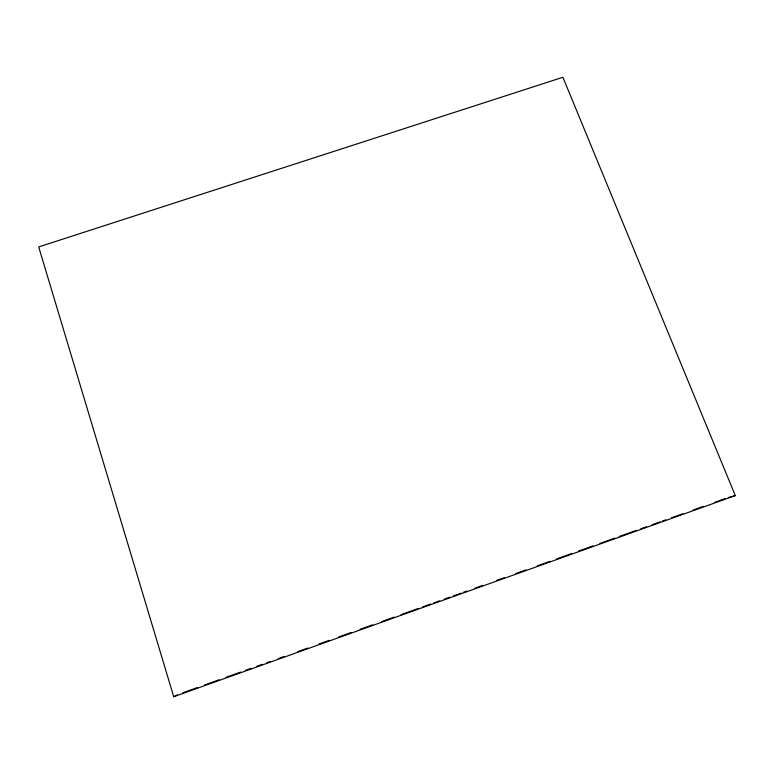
<?xml version="1.0" encoding="UTF-8"?>
<svg xmlns="http://www.w3.org/2000/svg" width="774" height="774" viewBox="0 0 774 774"><rect width="100%" height="100%" fill="white"/><g stroke="black" fill="none" stroke-linecap="round" stroke-linejoin="round"><path stroke-width="1.16" d="M173.715 696.726L735.3 495.592L562.901 77.274L38.7 246.925L173.715 696.726L177.352 694.888M182.809 692.798L197.583 687.506M204.404 685.067L219.177 679.775M225.998 677.327L240.772 672.045M245.319 670.41L250.999 668.378M256.678 666.346L262.367 664.305M266.914 662.679L270.32 661.46M278.272 658.606L283.961 656.575M297.593 651.689L307.829 648.031M319.188 643.958L329.424 640.291M338.509 637.041L351.009 632.561M360.103 629.31L372.604 624.831M381.698 621.57L394.198 617.101M401.019 614.653L418.066 608.548M422.614 606.922L430.567 604.068M433.982 602.849L439.661 600.817M444.208 599.192L449.887 597.151M453.303 595.932L461.256 593.087M463.529 592.274L466.945 591.046M474.897 588.201L482.85 585.347M496.492 580.471L504.445 577.617M515.813 573.553L526.039 569.887M537.408 565.813L549.908 561.344M556.729 558.896L571.502 553.604M578.323 551.165L593.097 545.873M599.918 543.435L614.691 538.143M619.239 536.508L636.286 530.403M640.833 528.777L646.513 526.746M652.192 524.714L660.154 521.86M662.428 521.047L665.834 519.828M671.513 517.787L682.881 513.723M693.107 510.056L703.343 506.399M714.702 502.326L724.938 498.659M728.363 497.527L735.3 495.592"/></g></svg>
